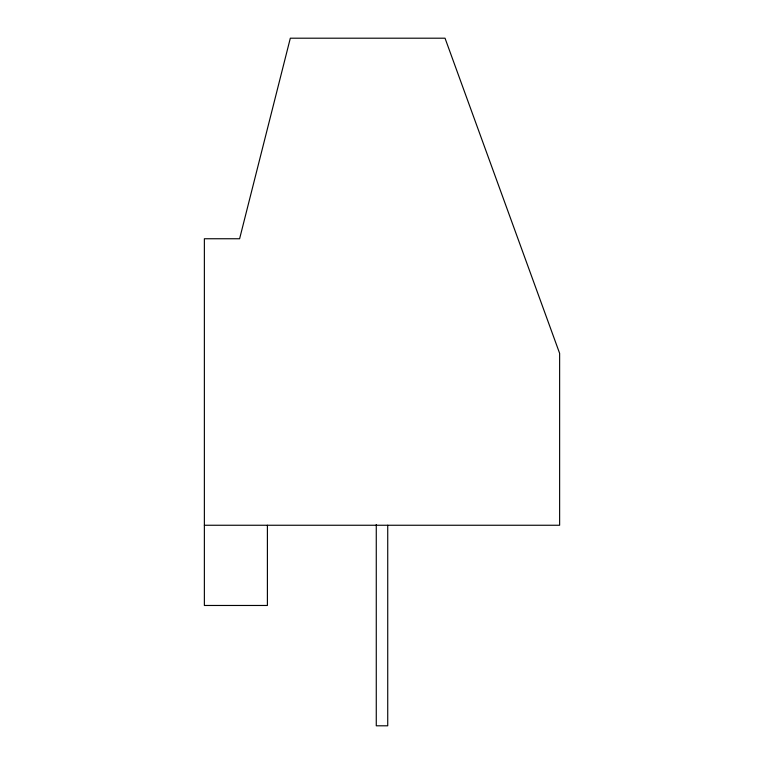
<?xml version="1.0" encoding="UTF-8"?>
<svg xmlns="http://www.w3.org/2000/svg" width="764" height="764" viewBox="0 0 764 764"><rect width="100%" height="100%" fill="white"/><g stroke="black" fill="none" stroke-linecap="round" stroke-linejoin="round"><path stroke-width="1.15" d="M204.37 525.25L559.63 525.25L559.63 353.35L445.03 38.2L290.32 38.2L239.609 238.75L204.37 238.75L204.37 605.47L267.4 605.47L267.4 525.25M387.73 525.25L387.73 725.8L376.27 725.8L376.27 524.505"/></g></svg>
